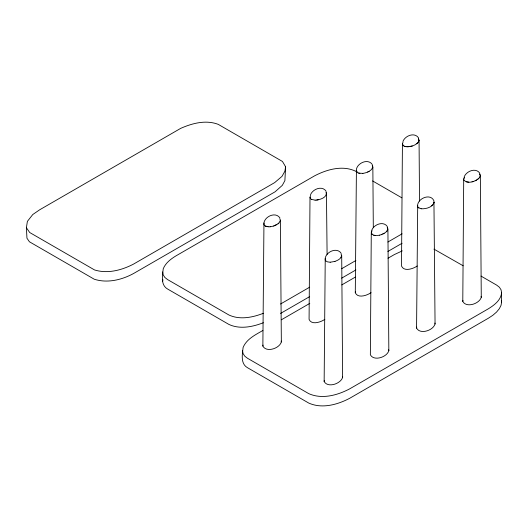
<?xml version="1.0" encoding="UTF-8"?>
<svg xmlns="http://www.w3.org/2000/svg" width="528" height="528" viewBox="0 0 528 528"><rect width="100%" height="100%" fill="white"/><g stroke="black" fill="none" stroke-linecap="round" stroke-linejoin="round"><path stroke-width="0.79" d="M279.761 218.658L280.381 220.202L281.345 341.959C279.484 348.52 266.343 352.803 262.865 346.078L263.954 223.001M341.081 254.021L341.702 255.578L342.626 377.342C340.771 383.896 327.631 388.186 324.146 381.46L325.235 258.383M371.045 292.684C366.96 295.502 357.786 298.67 355.291 292.717L356.42 169.633M403.069 142.025L402.428 143.86L401.504 266.033C403.999 271.993 413.173 268.818 417.259 266M433.937 201.399L435.059 323.981C433.198 330.535 420.057 334.825 416.572 328.099L417.701 205.016M479.721 173.983L480.341 175.534L481.272 297.297C479.411 303.857 466.27 308.141 462.785 301.415L463.709 179.243L464.356 177.401L463.914 178.339M285.602 166.795L284.889 180.622L282.315 185.348L275.101 191.796L133.604 273.491C121.81 279.913 107.382 283.444 94.255 279.22L29.429 241.784L26.954 238.214L26.4 227.746L27.377 221.39L32.769 214.533L39.64 209.807L180.682 128.37C192.324 123.222 205.841 119.651 218.229 124.357L282.467 161.469L285.602 166.795L284.889 171.191L282.011 176.359L274.666 182.609L133.604 264.059C121.783 270.224 107.679 273.992 94.558 269.953L29.72 232.525L26.4 227.746M263.347 322.733C252.589 326.938 239.758 329.538 228.868 324.403L167.587 289.021C160.426 285.001 162.479 275.484 163.251 268.745C165.601 262.99 170.735 259.057 175.89 255.922L314.53 175.877C327.155 169.257 343.649 164.637 356.948 171.904M162.664 281.378L162.954 279.781M263.993 223.001L263.941 224.73L265.208 226.03L268.91 226.829M480.995 276.078L496.676 285.127L499.389 287.239L501.052 289.819L501.6 292.769L501.6 302.201L501.013 305.402L499.31 308.728L496.558 312.061L492.862 315.269L488.367 318.226L349.727 398.27C337.491 404.725 321.961 409.022 308.741 403.062L247.46 367.686C240.299 363.667 242.352 354.149 243.124 347.411C246.642 338.976 255.44 334.818 262.871 330.475M280.421 220.196L278.969 222.961M262.865 346.078L263.05 345.074M325.274 258.377L325.222 260.113L325.73 260.819M341.662 255.585C341.213 258.793 337.689 260.383 334.976 261.393M324.146 381.46L324.331 380.457M372.167 168.67L372.695 166.003M372.682 167.732L372.847 166.835L373.309 227.713M355.291 292.717L355.476 291.713M418.856 141.055L418.4 138.613L419.06 140.151L419.522 201.036M419.06 140.151L418.381 141.986M387.295 227.344L387.915 228.895L388.839 350.658C386.984 357.218 373.844 361.508 370.359 354.776L371.283 232.604L371.963 230.769M433.924 203.122L434.089 202.224C432.65 207.385 425.957 209.062 421.166 208.778M416.572 328.099L416.757 327.096M479.662 177.368L480.302 175.54L479.688 173.996M480.176 176.431L480.341 175.534M462.785 301.415L462.97 300.419M501.6 292.769C500.9 300.214 494.248 305.144 488.367 308.794L349.727 388.832C337.491 395.294 321.961 399.584 308.741 393.631L247.46 358.248L244.741 356.136L243.078 353.555L242.53 350.605M263.993 222.479C265.452 216.077 275.801 211.669 279.919 217.939M325.274 257.862C326.733 251.46 337.082 247.051 341.2 253.321M356.42 169.118C357.878 162.716 368.227 158.308 372.346 164.578M417.701 204.494C419.041 197.762 430.861 193.34 433.937 200.878M310.517 194.74C312.728 189.031 322.258 185.288 326.132 191.261M310.642 195.386L310.002 197.221L309.078 319.394C311.573 325.354 320.747 322.179 324.832 319.361M341.022 257.413L341.497 256.483M402.943 141.379C405.154 135.663 414.685 131.927 418.559 137.9M371.798 230.122C374.009 224.407 383.539 220.671 387.413 226.644M371.448 231.7L371.93 230.769M386.503 231.667L387.75 229.792L387.262 227.357M464.224 176.761C466.435 171.046 475.966 167.303 479.84 173.283M372.207 168.67C369.983 171.527 366.359 172.874 362.881 173.395M406.098 146.718C410.573 147.048 415.536 145.576 418.42 141.986M387.235 230.729L385.46 232.571L381.19 234.716M463.749 179.23L463.861 180.068C468.072 184.477 476.197 181.467 479.701 177.368M277.939 223.859L279.002 222.968M416.579 143.821L417.608 142.923M431.647 205.88L432.683 204.983M477.86 179.203L478.896 178.306M270.455 226.756L273.695 226.03L277.966 223.872M280.52 304.016L309.672 287.186M341.669 268.712L355.885 260.502M387.882 242.029L402.098 233.818M280.52 313.447L309.672 296.617M341.669 278.144L355.885 269.94M387.882 251.467L402.098 243.256M281.358 319.803L309.797 303.389M341.788 284.915L355.298 277.114M388.001 258.232L394.403 254.542L402.303 250.879M367.673 172.055L369.105 171.329M276.679 224.69L273.689 226.01M475.167 180.754L476.599 180.028M382.741 234.115L384.173 233.389M263.347 313.295C252.589 317.506 239.758 320.107 228.868 314.965L167.587 279.583L164.875 277.471L163.211 274.89L162.664 271.946M412.335 145.992L407.55 146.784M315.11 200.171C319.348 200.079 328.053 197.472 326.014 191.961M471.999 181.797L473.616 181.348M379.573 235.178L381.196 234.729M334.983 261.413L330.178 262.231M316.675 200.053L318.292 199.775M379.573 235.158C376.893 235.706 371.91 236.188 371.323 232.591M362.888 173.369L358.631 173.131M268.897 226.849L270.461 226.73M468.831 182.167L466.151 181.81M315.124 200.145L311.388 199.373M330.191 262.211L327.485 261.875L325.69 260.839M404.844 146.447L406.124 146.698M359.911 173.375L357.601 172.689L356.215 170.537L356.407 171.356M421.192 208.758L418.117 207.478M373.725 235.171L374.979 235.442M267.485 226.736L265.175 226.05M402.428 143.86L403.049 145.411L404.87 146.428M433.93 249.117L463.181 265.789M372.623 180.952L401.841 197.822M403.847 145.992L402.62 144.672M418.915 208.052L417.648 206.752L417.496 205.92L417.688 206.738M311.421 199.353L310.622 198.772L310.042 197.215M372.227 165.277L372.656 166.016M371.474 233.416L371.943 234.142M310.193 198.04L310.662 198.759M501.323 300.729L501.6 302.201M481.1 296.38L481.272 297.297M434.887 323.057L435.059 323.981M388.674 349.741L388.839 350.658M326.443 192.7L327.096 254.397M342.461 376.418L342.626 377.342M281.173 341.035L281.345 341.959"/></g></svg>
